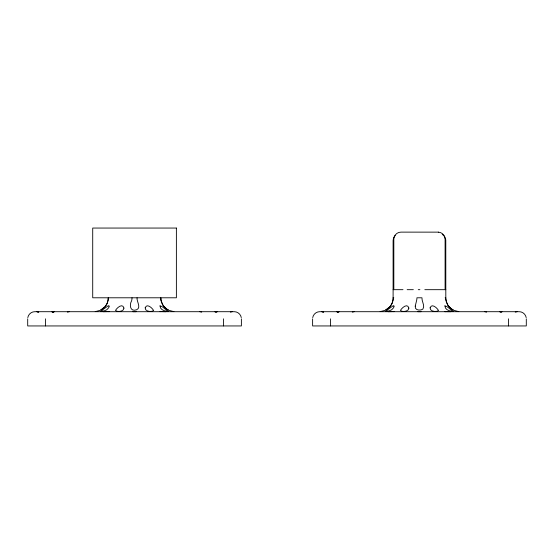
<?xml version="1.0" encoding="UTF-8"?>
<svg xmlns="http://www.w3.org/2000/svg" width="554" height="554" viewBox="0 0 554 554"><rect width="100%" height="100%" fill="white"/><g stroke="black" fill="none" stroke-linecap="round" stroke-linejoin="round"><path stroke-width="0.83" d="M27.811 317.587C28.337 314.27 31.46 311.646 34.826 311.701L234.266 311.701C237.624 311.646 240.748 314.27 241.281 317.587M312.719 317.587C313.252 314.27 316.376 311.646 319.734 311.701L519.174 311.701C522.54 311.646 525.663 314.27 526.189 317.587M395.196 235.436L393.534 238.04L393.105 240.478L393.105 297.456M102.379 309.063C106.181 306.687 108.272 302.193 108.3 297.789A9.203 6.281 90 0 1 107.947 300.767L107.102 303.481L105.163 306.618L100.613 310.032L102.151 309.222M387.294 309.063C391.089 306.687 393.188 302.193 393.215 297.789A9.203 6.281 90 0 1 392.862 300.767L392.017 303.481L390.078 306.618L385.522 310.032L387.059 309.222M52.235 312.103L54.091 311.701M99.962 310.372L95.219 311.653M384.878 310.372L380.134 311.653M52.27 312.103L53.717 311.722M67.38 312.103L69.202 311.701M215.229 312.103L217.05 311.701M230.339 312.103L232.161 311.701M352.296 312.103L354.117 311.701M500.144 312.103L501.966 311.701M515.255 312.103L517.076 311.701M338.259 311.77L337.151 312.103L338.632 311.722M108.778 311.701L109.117 311.57L103.183 311.701M393.693 311.701L394.033 311.57L388.098 311.701M407.148 289.68L413.332 289.68M403 289.68L393.105 289.68M53.606 311.722L53.973 311.701M338.522 311.722L339.006 311.701M132.946 311.701L136.09 311.701M417.861 311.701L421.005 311.701M438.38 232.14C442.037 232.258 445.181 235.588 445.097 239.245L445.097 288.966M418.242 289.68L419.897 289.68M424.828 289.68L445.811 289.68M393.091 297.789L393.783 297.789M445.132 297.789L445.825 297.789M438.422 232.14L400.964 232.126C397.149 232.022 393.721 235.436 393.818 239.245L393.818 288.966M450.824 311.701L444.883 311.653L445.229 311.701M165.916 311.701L160.009 311.549L160.314 311.701M499.909 311.701L501.73 312.103M484.798 311.701L486.62 312.103M336.95 311.701L338.771 312.103M321.957 311.701L322.324 311.722M321.839 311.701L323.688 312.103L322.213 311.722M214.994 311.701L216.815 312.103M199.883 311.701L201.704 312.103M52.034 311.701L53.856 312.103M37.042 311.701L37.409 311.722M458.816 311.653L454.038 310.372M173.901 311.653L169.122 310.372M451.849 309.222L453.387 310.032L450.637 308.37L448.082 305.628L446.462 302.332L445.7 297.789A9.203 6.281 -90 0 0 446.053 300.767L448.096 305.628L451.621 309.063M166.941 309.222L168.478 310.032L167.557 309.568M167.523 309.554C163.271 307.304 160.785 302.526 160.785 297.789A9.203 6.281 -90 0 0 161.138 300.767L163.181 305.628L166.706 309.063M442.244 234.307L444.523 236.392L445.783 239.854L445.811 297.456M137.039 297.789C136.561 301.556 141.526 307.664 136.561 309.797C130.176 312.096 129.11 305.025 131.63 300.767A9.203 6.724 90 0 0 132.018 297.789M526.3 318.827L526.3 325.946L312.615 325.946L312.615 318.827M508.496 318.827L508.496 325.946M330.419 318.827L330.419 325.946M241.385 318.827L241.385 325.946L27.7 325.946L27.7 318.827M223.581 318.827L223.581 325.946M45.504 318.827L45.504 325.946M415.244 306.099C414.364 310.337 420.292 310.96 422.854 309.125C425.237 305.697 421.636 301.549 421.954 297.789L416.933 297.789A9.203 6.724 90 0 1 416.546 300.767L415.244 306.099M123.957 308.086C123.971 311.708 117.081 312.345 115.488 310.413C116.984 307.754 122.6 302.837 123.957 308.086M408.873 308.086C408.935 311.708 401.816 312.394 400.438 310.372C401.982 307.712 407.509 302.858 408.873 308.086M145.169 307.851C144.836 311.687 151.734 312.269 153.638 310.517C152.101 307.858 146.838 303.01 145.169 307.851M430.084 307.851C429.752 311.687 436.649 312.269 438.553 310.517C437.016 307.858 431.753 303.01 430.084 307.851M109.117 306.099L108.757 307.671L106.742 309.797L104.159 310.891L100.613 311.286L108.342 305.69L109.117 306.099M394.026 306.099L393.665 307.671L391.657 309.797L389.074 310.891L385.522 311.286L393.257 305.69L394.026 306.099M160.009 305.898C159.995 309.921 165.21 311.57 168.471 311.216C165.39 310.06 162.931 306.189 160.009 305.898M444.917 305.898C444.904 309.928 450.132 311.556 453.387 311.216C450.305 310.06 447.854 306.203 444.917 305.898M176.38 228.054L92.712 228.054L92.712 297.789L176.38 297.789L176.38 228.054M37.298 311.722L36.924 311.701L38.773 312.103L37.298 311.722"/></g></svg>
